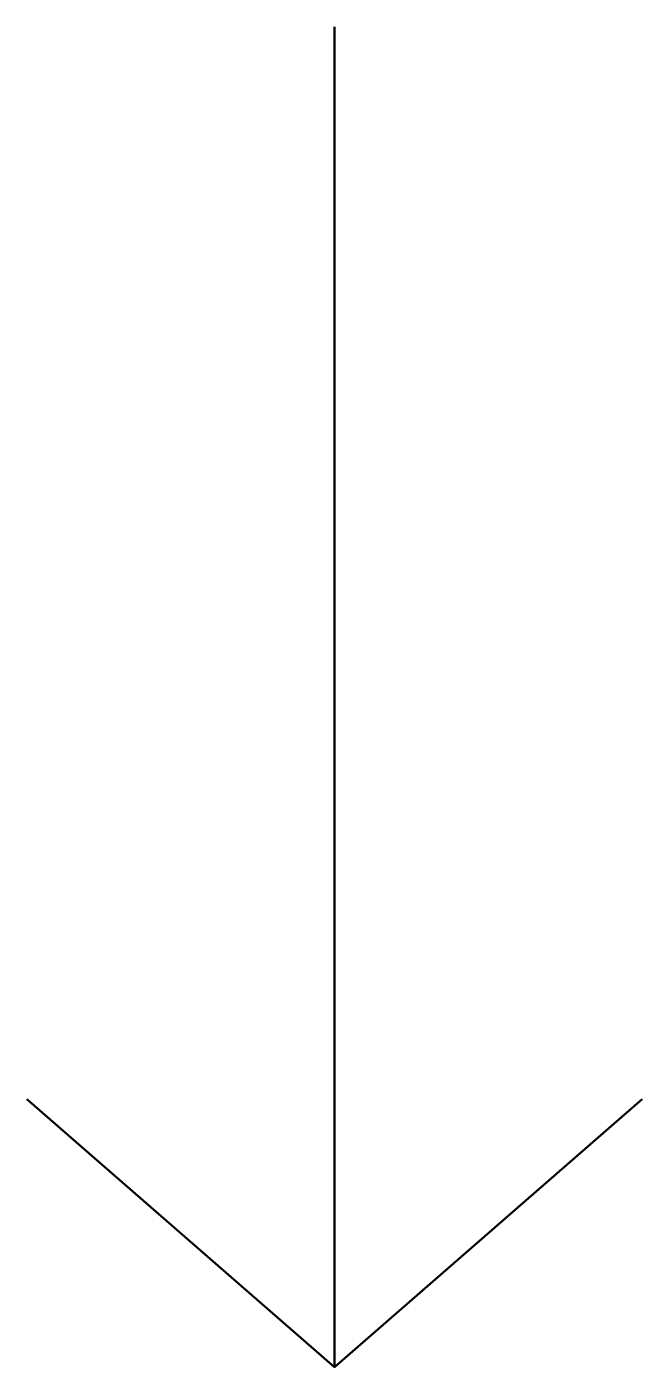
# Model space of a CAD drawing. Extents: x -0.029 to 0.029, y -0.125 to 0.
import ezdxf

# ---------------------------------------------------------------- set-up
doc = ezdxf.new("R2010")
doc.units = 0

msp = doc.modelspace()

# ---------------------------------------------------------------- linework, layer by layer
at = {"lineweight": 50}
for p, q in [((0, 0), (0, -0.125)), ((0, -0.125), (-0.0287, -0.1)), ((0, -0.125), (0.0287, -0.1))]:
    msp.add_line(p, q, dxfattribs=at)
for p, q in [((-0.0287, -0.1), (0, -0.125)), ((0, -0.125), (0.0287, -0.1))]:
    msp.add_line(p, q)

doc.saveas('drawing.dxf')
